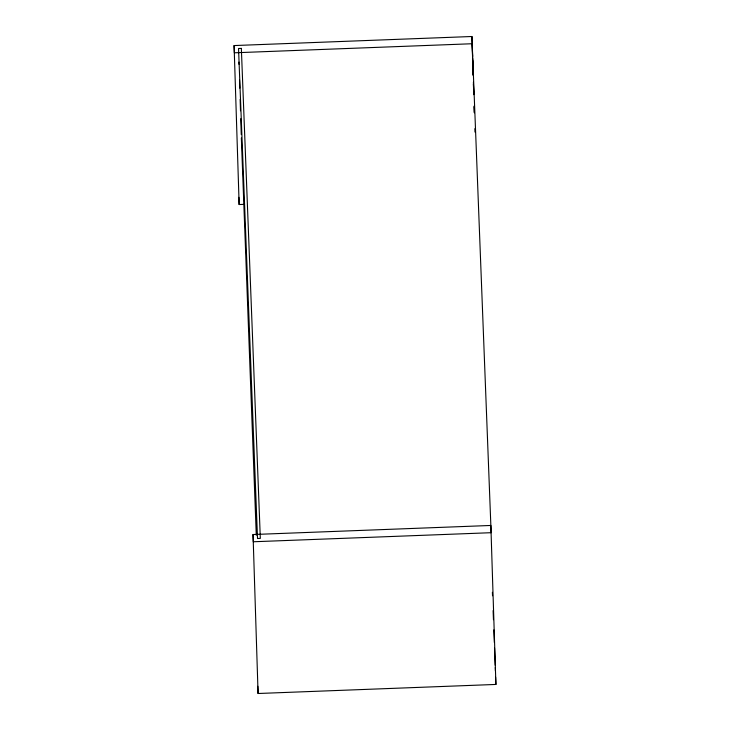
<?xml version="1.0" encoding="UTF-8"?>
<svg xmlns="http://www.w3.org/2000/svg" width="730" height="730" viewBox="0 0 730 730"><rect width="100%" height="100%" fill="white"/><g stroke="black" fill="none" stroke-linecap="round" stroke-linejoin="round"><path stroke-width="1.09" d="M243.692 204.364L239.148 204.537L234.093 45.561L471.918 36.5L491.135 532.699L253.319 541.76L253.036 534.524L490.852 525.463L495.907 684.439L258.082 693.5L257.809 686.264M492.385 592.295L492.531 595.78M493.106 610.581L493.462 619.697M493.836 629.88L494.338 642.473M494.566 648.167L495.223 665.249M495.296 667.457L495.424 670.879M495.624 677.203L495.907 684.439M256.285 535.263L241.347 137.961M234.093 45.561L234.376 52.797L472.191 43.736L472.584 56.192M238.865 197.301L239.148 204.537M472.657 58.455L473.195 75.446M473.405 82.234L473.797 94.69M474.153 106.014L474.363 112.812M474.865 128.662L474.974 132.066M471.918 36.5L472.556 56.885M472.666 60.28L473.122 74.998M473.414 84.059L473.733 94.252M474.126 106.708L474.299 112.374M238.965 62.087L239.038 64.349M239.54 80.209L239.787 88.129M240.143 99.453L240.499 110.778M240.745 118.707L241.247 134.557M253.036 534.524L258.082 693.5M241.347 48.39L238.537 48.499L257.517 538.494L260.327 538.384L241.347 48.39"/></g></svg>
